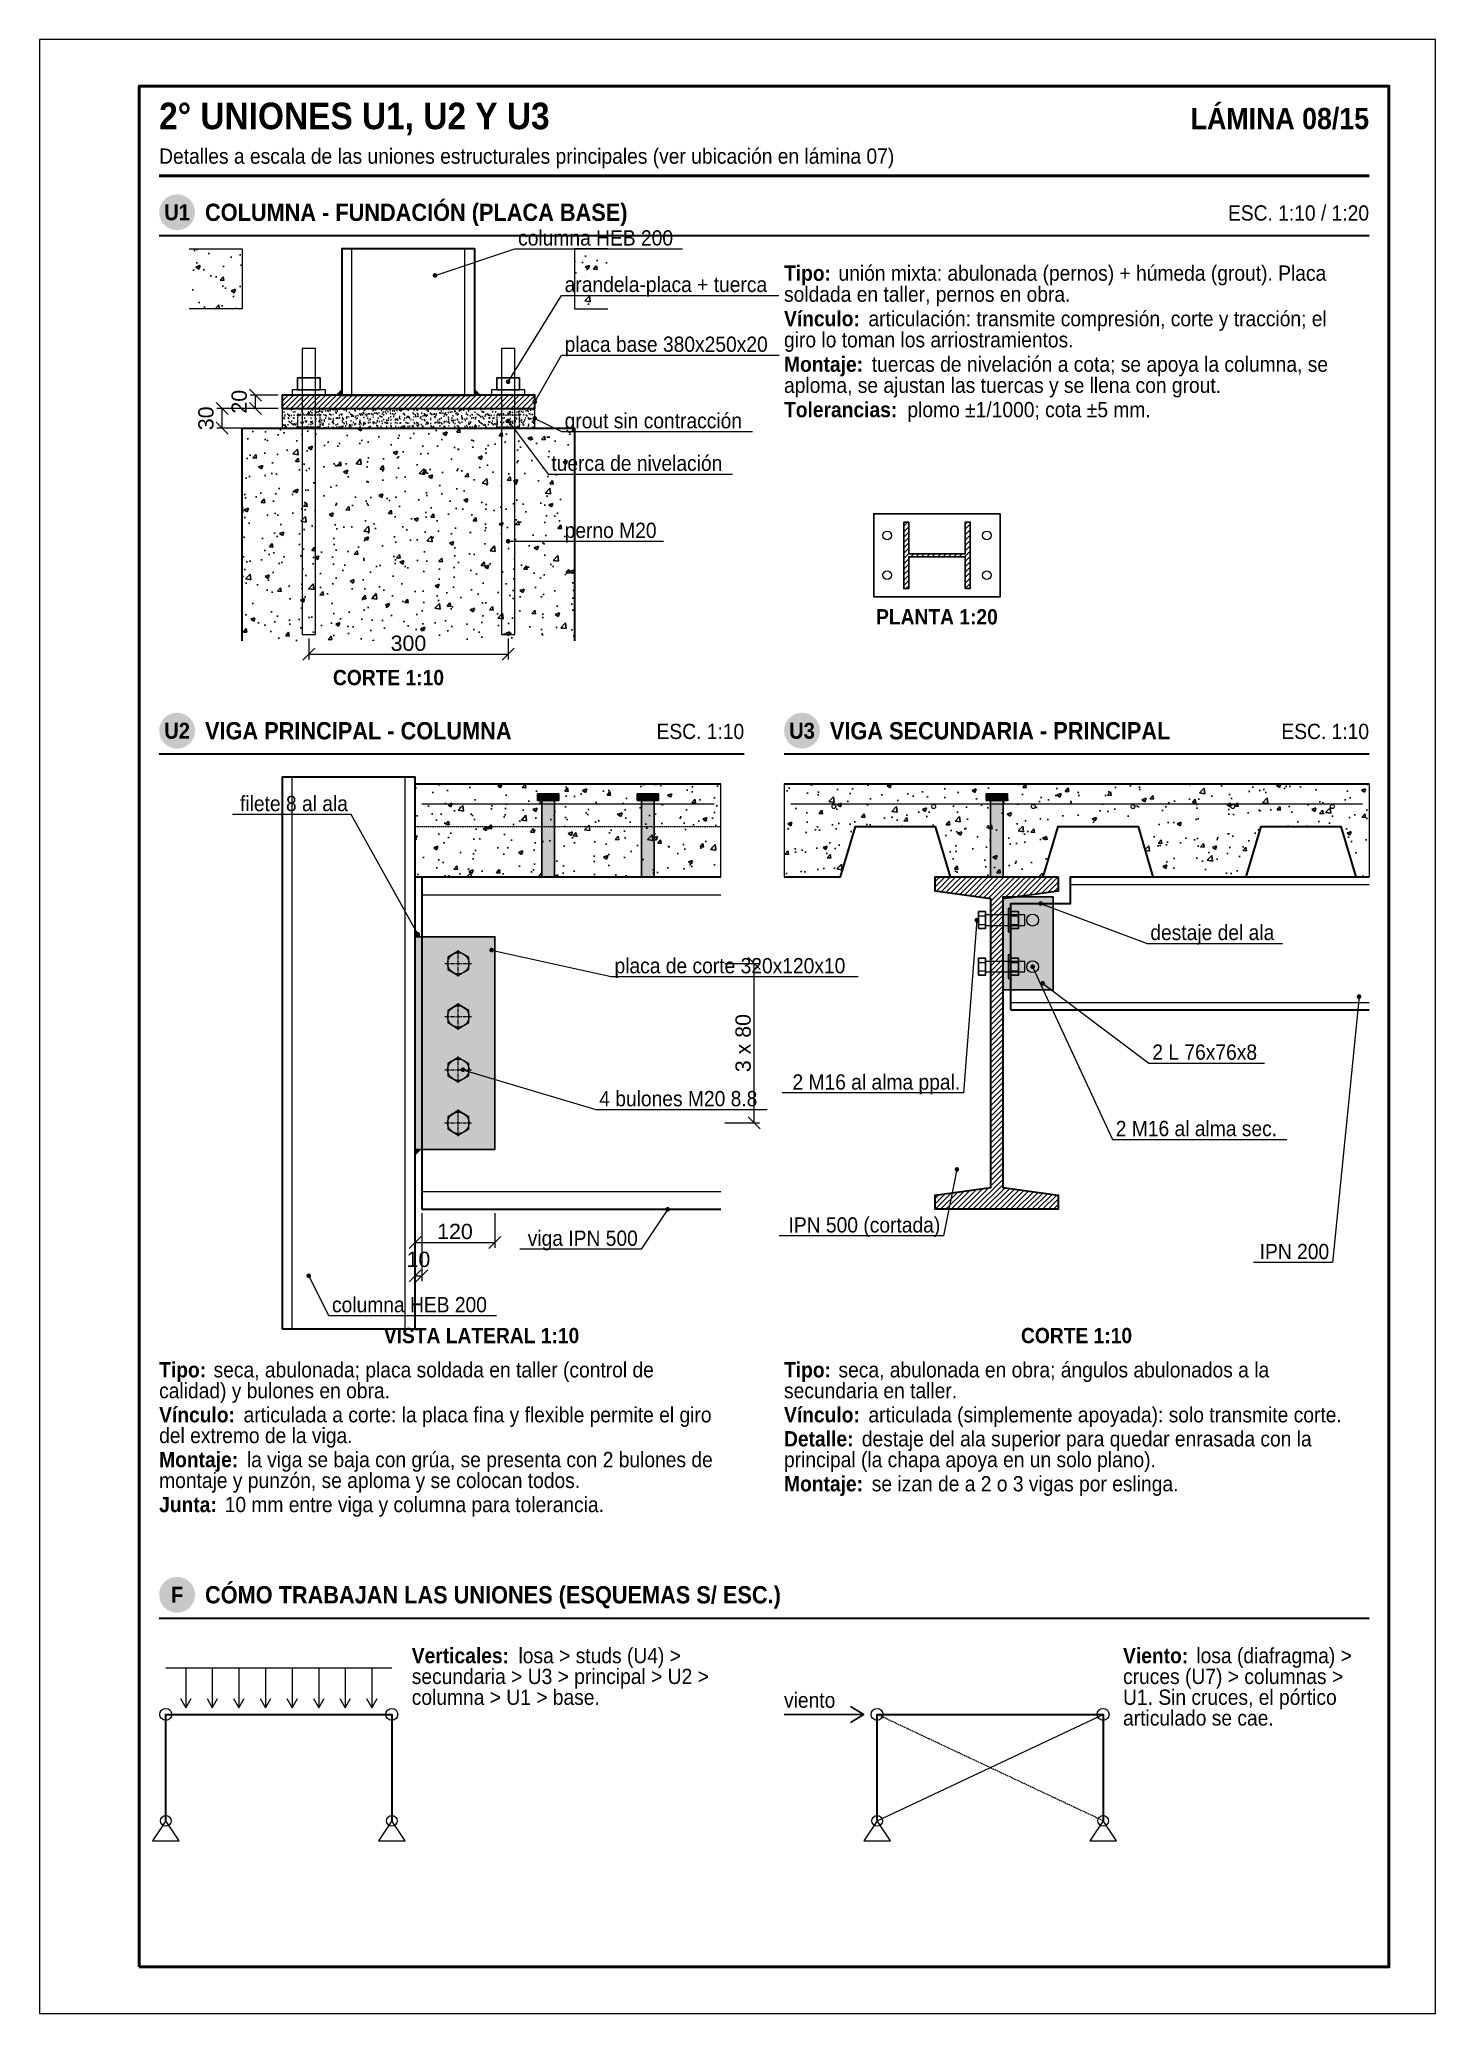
# Model space of a CAD drawing. Header units: millimetres. Extents: x 0 to 210, y 0 to 297.
import ezdxf
from ezdxf.enums import TextEntityAlignment as Align

# ---------------------------------------------------------------- set-up
doc = ezdxf.new("R2010")
doc.units = ezdxf.units.MM
doc.header["$LTSCALE"] = 0.35
doc.linetypes.add('CENTER2', pattern=[2.541, 1.587, -0.318, 0.318, -0.318])
doc.linetypes.add('DASHED2', pattern=[0.762, 0.635, -0.127])
for name, color, linetype in [('0-MARCO', 7, 'Continuous'), ('1-EJES', 1, 'CENTER2'), ('1-OCULTO', 8, 'DASHED2'), ('1-SECCION', 7, 'Continuous'), ('1-VISTA', 7, 'Continuous'), ('2-RAYADO', 8, 'Continuous'), ('3-COTAS', 7, 'Continuous'), ('3-REFS', 7, 'Continuous'), ('3-TEXTOS', 7, 'Continuous'), ('3-TITULOS', 7, 'Continuous')]:
    doc.layers.add(name, color=color, linetype=linetype)
doc.styles.add('ARIAL', font='arial.ttf')
doc.styles.add('ARIAL-NEGRITA', font='arialbd.ttf')
doc.dimstyles.new('A4', dxfattribs={"dimtxt": 2.3, "dimasz": 1.1, "dimexe": 0.8, "dimexo": 0.6, "dimgap": 0.5, "dimtad": 1, "dimdec": 0, "dimtxsty": 'ARIAL', "dimtsz": 0.9, "dimcen": 2.5, "dimclrd": 7, "dimclre": 7, "dimclrt": 7, "dimazin": 3, "dimtfac": 1, "dimtmove": 0, "dimatfit": 3, "dimlwd": 13, "dimlwe": 13, "dimarcsym": 0})

msp = doc.modelspace()

# ---------------------------------------------------------------- hatches: boundary and pattern name
at = {"layer": '2-RAYADO'}
h = msp.add_hatch(dxfattribs=at)
h.set_pattern_fill('AR-CONC', color=8, scale=0.035)
h.paths.add_polyline_path([(22.5, 256.5), (30.5, 256.5), (30.5, 265.5), (22.5, 265.5)])
h = msp.add_hatch(dxfattribs=at)
h.set_pattern_fill('AR-CONC', color=8, scale=0.035)
h.paths.add_polyline_path([(80.5, 256.5), (85.5, 256.5), (85.5, 265.5), (80.5, 265.5)])
at = {"layer": '2-RAYADO', "true_color": 0x3c3c3c}
h = msp.add_hatch(color=250, dxfattribs=at)
h.dxf.hatch_style = 1
h.paths.add_polyline_path([(45.5, 243.5), (44.7, 243.5), (45.5, 244.3)])
h = msp.add_hatch(color=250, dxfattribs=at)
h.dxf.hatch_style = 1
h.paths.add_polyline_path([(65.5, 243.5), (66.3, 243.5), (65.5, 244.3)])
at = {"layer": '2-RAYADO'}
h = msp.add_hatch(dxfattribs=at)
h.set_pattern_fill('ANSI31', color=8, scale=0.18)
h.paths.add_polyline_path([(36.5, 241.5), (74.5, 241.5), (74.5, 243.5), (36.5, 243.5)])
h = msp.add_hatch(dxfattribs=at)
h.set_pattern_fill('AR-SAND', color=8, scale=0.02)
h.paths.add_polyline_path([(36.5, 238.5), (74.5, 238.5), (74.5, 241.5), (36.5, 241.5)])
h = msp.add_hatch(dxfattribs=at)
h.set_pattern_fill('AR-CONC', color=8, scale=0.035)
h.paths.add_polyline_path([(30.5, 206.5), (80.5, 206.5), (80.5, 238.5), (30.5, 238.5)])
h = msp.add_hatch(dxfattribs=at)
h.set_pattern_fill('ANSI31', color=8, scale=0.18)
h.paths.add_polyline_path([(130, 224.39), (130.75, 224.39), (130.75, 219.62), (139.25, 219.62), (139.25, 224.39), (140, 224.39), (140, 214.39), (139.25, 214.39), (139.25, 219.17), (130.75, 219.17), (130.75, 214.39), (130, 214.39)])
h = msp.add_hatch(dxfattribs=at)
h.set_pattern_fill('AR-CONC', color=8, scale=0.035)
h.paths.add_polyline_path([(56.5, 171), (102.5, 171), (102.5, 185), (56.5, 185)])
h = msp.add_hatch(dxfattribs=at)
h.set_pattern_fill('AR-CONC', color=8, scale=0.035)
h.paths.add_polyline_path([(112, 185), (112, 171), (120.5, 171), (122.75, 178.6), (134.75, 178.6), (137, 171), (151, 171), (153.25, 178.6), (165.25, 178.6), (167.5, 171), (181.5, 171), (183.75, 178.6), (195.75, 178.6), (198, 171), (200, 171), (200, 185)])
at = {"layer": '2-RAYADO', "true_color": 0xd7d7d7}
h = msp.add_hatch(color=254, dxfattribs=at)
h.dxf.hatch_style = 1
h.paths.add_polyline_path([(74.9, 182.5), (78.1, 182.5), (78.1, 183.5), (74.9, 183.5)])
h = msp.add_hatch(color=254, dxfattribs=at)
h.dxf.hatch_style = 1
h.paths.add_polyline_path([(75.55, 171), (77.45, 171), (77.45, 182.5), (75.55, 182.5)])
h = msp.add_hatch(color=254, dxfattribs=at)
h.dxf.hatch_style = 1
h.paths.add_polyline_path([(89.9, 182.5), (93.1, 182.5), (93.1, 183.5), (89.9, 183.5)])
h = msp.add_hatch(color=254, dxfattribs=at)
h.dxf.hatch_style = 1
h.paths.add_polyline_path([(90.55, 171), (92.45, 171), (92.45, 182.5), (90.55, 182.5)])
h = msp.add_hatch(color=254, dxfattribs=at)
h.dxf.hatch_style = 1
h.paths.add_polyline_path([(142.4, 182.5), (145.6, 182.5), (145.6, 183.5), (142.4, 183.5)])
h = msp.add_hatch(color=254, dxfattribs=at)
h.dxf.hatch_style = 1
h.paths.add_polyline_path([(143.05, 171), (144.95, 171), (144.95, 182.5), (143.05, 182.5)])
at = {"layer": '2-RAYADO'}
h = msp.add_hatch(dxfattribs=at)
h.set_pattern_fill('ANSI31', color=8, scale=0.18)
h.paths.add_polyline_path([(153.25, 171), (153.25, 168.88), (144.9, 167.72), (144.9, 124.28), (153.25, 123.12), (153.25, 121), (134.75, 121), (134.75, 123.12), (143.1, 124.28), (143.1, 167.72), (134.75, 168.88), (134.75, 171)])
at = {"layer": '2-RAYADO', "true_color": 0xd7d7d7}
h = msp.add_hatch(color=254, dxfattribs=at)
h.dxf.hatch_style = 1
h.paths.add_polyline_path([(144.9, 154), (152.5, 154), (152.5, 168), (144.9, 168)])
at = {"layer": '2-RAYADO', "true_color": 0x3c3c3c}
h = msp.add_hatch(color=250, dxfattribs=at)
h.dxf.hatch_style = 1
h.paths.add_polyline_path([(56.5, 162), (57.3, 162), (56.5, 162.8)])
at = {"layer": '2-RAYADO', "true_color": 0xd7d7d7}
h = msp.add_hatch(color=254, dxfattribs=at)
h.dxf.hatch_style = 1
h.paths.add_polyline_path([(56.5, 130), (68.5, 130), (68.5, 162), (56.5, 162)])
at = {"layer": '2-RAYADO', "true_color": 0x3c3c3c}
h = msp.add_hatch(color=250, dxfattribs=at)
h.dxf.hatch_style = 1
h.paths.add_polyline_path([(56.5, 130), (57.3, 130), (56.5, 129.2)])
at = {"layer": '3-REFS'}
h = msp.add_hatch(color=7, dxfattribs=at)
h.dxf.hatch_style = 1
edge = h.paths.add_edge_path()
edge.add_arc((59.5, 261.5), 0.35, 0, 360)
h = msp.add_hatch(color=7, dxfattribs=at)
h.dxf.hatch_style = 1
edge = h.paths.add_edge_path()
edge.add_arc((70.5, 245.5), 0.35, 0, 360)
h = msp.add_hatch(color=7, dxfattribs=at)
h.dxf.hatch_style = 1
edge = h.paths.add_edge_path()
edge.add_arc((74.5, 242.5), 0.35, 0, 360)
h = msp.add_hatch(color=7, dxfattribs=at)
h.dxf.hatch_style = 1
edge = h.paths.add_edge_path()
edge.add_arc((70.5, 239.6), 0.35, 0, 360)
h = msp.add_hatch(color=7, dxfattribs=at)
h.dxf.hatch_style = 1
edge = h.paths.add_edge_path()
edge.add_arc((74.5, 240), 0.35, 0, 360)
h = msp.add_hatch(color=7, dxfattribs=at)
h.dxf.hatch_style = 1
edge = h.paths.add_edge_path()
edge.add_arc((70.5, 221.5), 0.35, 0, 360)
h = msp.add_hatch(color=7, dxfattribs=at)
h.dxf.hatch_style = 1
edge = h.paths.add_edge_path()
edge.add_arc((150.6, 167), 0.35, 0, 360)
h = msp.add_hatch(color=7, dxfattribs=at)
h.dxf.hatch_style = 1
edge = h.paths.add_edge_path()
edge.add_arc((141, 164.5), 0.35, 0, 360)
h = msp.add_hatch(color=7, dxfattribs=at)
h.dxf.hatch_style = 1
edge = h.paths.add_edge_path()
edge.add_arc((56.9, 162.4), 0.35, 0, 360)
h = msp.add_hatch(color=7, dxfattribs=at)
h.dxf.hatch_style = 1
edge = h.paths.add_edge_path()
edge.add_arc((68, 160), 0.35, 0, 360)
h = msp.add_hatch(color=7, dxfattribs=at)
h.dxf.hatch_style = 1
edge = h.paths.add_edge_path()
edge.add_arc((149.4, 157.5), 0.35, 0, 360)
h = msp.add_hatch(color=7, dxfattribs=at)
h.dxf.hatch_style = 1
edge = h.paths.add_edge_path()
edge.add_arc((150.9, 155), 0.35, 0, 360)
h = msp.add_hatch(color=7, dxfattribs=at)
h.dxf.hatch_style = 1
edge = h.paths.add_edge_path()
edge.add_arc((198.5, 153), 0.35, 0, 360)
h = msp.add_hatch(color=7, dxfattribs=at)
h.dxf.hatch_style = 1
edge = h.paths.add_edge_path()
edge.add_arc((63.7, 142), 0.35, 0, 360)
h = msp.add_hatch(color=7, dxfattribs=at)
h.dxf.hatch_style = 1
edge = h.paths.add_edge_path()
edge.add_arc((138, 127), 0.35, 0, 360)
h = msp.add_hatch(color=7, dxfattribs=at)
h.dxf.hatch_style = 1
edge = h.paths.add_edge_path()
edge.add_arc((94.5, 121), 0.35, 0, 360)
h = msp.add_hatch(color=7, dxfattribs=at)
h.dxf.hatch_style = 1
edge = h.paths.add_edge_path()
edge.add_arc((40.5, 111), 0.35, 0, 360)
at = {"layer": '3-TITULOS'}
h = msp.add_hatch(color=7, dxfattribs=at)
h.dxf.hatch_style = 1
edge = h.paths.add_edge_path()
edge.add_arc((20.7, 271), 2.7, 0, 360)
h = msp.add_hatch(color=7, dxfattribs=at)
h.dxf.hatch_style = 1
edge = h.paths.add_edge_path()
edge.add_arc((20.7, 193), 2.7, 0, 360)
h = msp.add_hatch(color=7, dxfattribs=at)
h.dxf.hatch_style = 1
edge = h.paths.add_edge_path()
edge.add_arc((114.7, 193), 2.7, 0, 360)
h = msp.add_hatch(color=7, dxfattribs=at)
h.dxf.hatch_style = 1
edge = h.paths.add_edge_path()
edge.add_arc((20.7, 63), 2.7, 0, 360)

# ---------------------------------------------------------------- linework, layer by layer
at = {"layer": '0-MARCO', "color": 9, "lineweight": 0}
msp.add_lwpolyline([(0, 0), (210, 0), (210, 297), (0, 297)], close=True, dxfattribs=at)
at = {"layer": '0-MARCO', "lineweight": 50}
msp.add_lwpolyline([(15, 7), (203, 7), (203, 290), (15, 290)], close=True, dxfattribs=at)
at = {"layer": '1-EJES', "lineweight": 9}
for points in [[(61, 158), (65, 158)], [(63, 156), (63, 160)], [(63, 148), (63, 152)], [(61, 150), (65, 150)], [(63, 140), (63, 144)], [(61, 142), (65, 142)], [(61, 134), (65, 134)], [(63, 132), (63, 136)]]:
    msp.add_lwpolyline(points, dxfattribs=at)
at = {"layer": '1-OCULTO', "lineweight": 13}
for points in [[(38.8, 238.7), (42.2, 238.7), (42.2, 240.5), (38.8, 240.5)], [(68.8, 238.7), (72.2, 238.7), (72.2, 240.5), (68.8, 240.5)]]:
    msp.add_lwpolyline(points, close=True, dxfattribs=at)
for points in [[(56.5, 178.6), (102.5, 178.6)], [(160, 29), (126, 45)]]:
    msp.add_lwpolyline(points, dxfattribs=at)
at = {"layer": '1-SECCION', "lineweight": 13}
for points in [[(45.5, 243.5), (44.7, 243.5), (45.5, 244.3)], [(65.5, 243.5), (66.3, 243.5), (65.5, 244.3)], [(56.5, 162), (57.3, 162), (56.5, 162.8)], [(56.5, 130), (57.3, 130), (56.5, 129.2)]]:
    msp.add_lwpolyline(points, close=True, dxfattribs=at)
at = {"layer": '1-SECCION', "lineweight": 35}
for points in [[(36.5, 241.5), (74.5, 241.5), (74.5, 243.5), (36.5, 243.5)], [(153.25, 171), (153.25, 168.88), (144.9, 167.72), (144.9, 124.28), (153.25, 123.12), (153.25, 121), (134.75, 121), (134.75, 123.12), (143.1, 124.28), (143.1, 167.72), (134.75, 168.88), (134.75, 171)]]:
    msp.add_lwpolyline(points, close=True, dxfattribs=at)
at = {"layer": '1-SECCION', "lineweight": 18}
msp.add_lwpolyline([(36.5, 238.5), (74.5, 238.5), (74.5, 241.5), (36.5, 241.5)], close=True, dxfattribs=at)
at = {"layer": '1-SECCION', "lineweight": 35}
for points in [[(30.5, 206.5), (30.5, 238.5), (80.5, 238.5), (80.5, 206.5)], [(56.5, 185), (102.5, 185)], [(112, 185), (200, 185)], [(112, 171), (120.5, 171), (122.75, 178.6), (134.75, 178.6), (137, 171), (151, 171), (153.25, 178.6), (165.25, 178.6), (167.5, 171), (181.5, 171), (183.75, 178.6), (195.75, 178.6), (198, 171), (200, 171)], [(56.5, 171), (102.5, 171)], [(57.5, 171), (102.5, 171)], [(57.5, 171), (57.5, 121)], [(146.1, 151), (146.1, 167), (155.1, 167), (155.1, 171), (200, 171)], [(146.1, 151), (200, 151)], [(57.5, 121), (102.5, 121)], [(19, 29), (19, 45), (53, 45), (53, 29)], [(126, 29), (126, 45), (160, 45), (160, 29)]]:
    msp.add_lwpolyline(points, dxfattribs=at)
at = {"layer": '1-SECCION', "lineweight": 25}
for points in [[(130, 224.39), (130.75, 224.39), (130.75, 219.62), (139.25, 219.62), (139.25, 224.39), (140, 224.39), (140, 214.39), (139.25, 214.39), (139.25, 219.17), (130.75, 219.17), (130.75, 214.39), (130, 214.39)], [(144.9, 154), (152.5, 154), (152.5, 168), (144.9, 168)], [(56.5, 130), (68.5, 130), (68.5, 162), (56.5, 162)]]:
    msp.add_lwpolyline(points, close=True, dxfattribs=at)
at = {"layer": '1-VISTA', "lineweight": 18}
for points in [[(22.5, 265.5), (30.5, 265.5), (30.5, 256.5), (22.5, 256.5)], [(47, 243.5), (47, 265.5)], [(64, 243.5), (64, 265.5)], [(85.5, 265.5), (80.5, 265.5), (80.5, 256.5), (85.5, 256.5)], [(38, 103), (38, 186)], [(55, 103), (55, 186)], [(57.5, 182), (101.5, 182)], [(113, 182), (199, 182)], [(142.3, 163.7), (148.22, 163.7), (148.22, 165.3), (142.3, 165.3)], [(142.3, 156.7), (148.22, 156.7), (148.22, 158.3), (142.3, 158.3)]]:
    msp.add_lwpolyline(points, dxfattribs=at)
at = {"layer": '1-VISTA', "lineweight": 35}
for points in [[(45.5, 243.5), (65.5, 243.5), (65.5, 265.5), (45.5, 265.5)], [(36.5, 103), (56.5, 103), (56.5, 186), (36.5, 186)]]:
    msp.add_lwpolyline(points, close=True, dxfattribs=at)
at = {"layer": '1-VISTA', "lineweight": 18}
for points in [[(39.5, 207.5), (41.5, 207.5), (41.5, 250.5), (39.5, 250.5)], [(69.5, 207.5), (71.5, 207.5), (71.5, 250.5), (69.5, 250.5)], [(38, 243.5), (43, 243.5), (43, 244.3), (38, 244.3)], [(68, 243.5), (73, 243.5), (73, 244.3), (68, 244.3)], [(145.7, 162.74), (146, 162.74), (146, 166.26), (145.7, 166.26)], [(64.59, 158.92), (63, 159.84), (61.41, 158.92), (61.41, 157.08), (63, 156.16), (64.59, 157.08)], [(145.7, 155.74), (146, 155.74), (146, 159.26), (145.7, 159.26)], [(64.59, 150.92), (63, 151.84), (61.41, 150.92), (61.41, 149.08), (63, 148.16), (64.59, 149.08)], [(64.59, 142.92), (63, 143.84), (61.41, 142.92), (61.41, 141.08), (63, 140.16), (64.59, 141.08)], [(64.59, 134.92), (63, 135.84), (61.41, 134.92), (61.41, 133.08), (63, 132.16), (64.59, 133.08)], [(19, 29), (17, 26), (21, 26)], [(53, 29), (51, 26), (55, 26)], [(126, 29), (124, 26), (128, 26)], [(160, 29), (158, 26), (162, 26)]]:
    msp.add_lwpolyline(points, close=True, dxfattribs=at)
at = {"layer": '1-VISTA', "lineweight": 25}
for points in [[(38.8, 244.3), (42.2, 244.3), (42.2, 246.1), (38.8, 246.1)], [(68.8, 244.3), (72.2, 244.3), (72.2, 246.1), (68.8, 246.1)], [(125.5, 213.14), (144.5, 213.14), (144.5, 225.64), (125.5, 225.64)], [(74.9, 182.5), (78.1, 182.5), (78.1, 183.5), (74.9, 183.5)], [(75.55, 171), (77.45, 171), (77.45, 182.5), (75.55, 182.5)], [(89.9, 182.5), (93.1, 182.5), (93.1, 183.5), (89.9, 183.5)], [(90.55, 171), (92.45, 171), (92.45, 182.5), (90.55, 182.5)], [(142.4, 182.5), (145.6, 182.5), (145.6, 183.5), (142.4, 183.5)], [(143.05, 171), (144.95, 171), (144.95, 182.5), (143.05, 182.5)], [(141.26, 163.22), (142.3, 163.22), (142.3, 165.78), (141.26, 165.78)], [(146, 163.22), (147.28, 163.22), (147.28, 165.78), (146, 165.78)], [(141.26, 156.22), (142.3, 156.22), (142.3, 158.78), (141.26, 158.78)], [(146, 156.22), (147.28, 156.22), (147.28, 158.78), (146, 158.78)]]:
    msp.add_lwpolyline(points, close=True, dxfattribs=at)
at = {"layer": '1-VISTA', "lineweight": 13}
for points in [[(56.5, 171), (56.5, 185)], [(102.5, 171), (102.5, 185)], [(112, 185), (112, 171)], [(200, 185), (200, 171)], [(155.1, 169.87), (200, 169.87)], [(57.5, 168.3), (102.5, 168.3)], [(141.26, 165.14), (142.3, 165.14)], [(141.26, 163.86), (142.3, 163.86)], [(146, 165.14), (147.28, 165.14)], [(146, 163.86), (147.28, 163.86)], [(141.26, 158.14), (142.3, 158.14)], [(146, 158.14), (147.28, 158.14)], [(141.26, 156.86), (142.3, 156.86)], [(146, 156.86), (147.28, 156.86)], [(146.1, 152.13), (200, 152.13)], [(57.5, 123.7), (102.5, 123.7)], [(126, 29), (160, 45)]]:
    msp.add_lwpolyline(points, dxfattribs=at)
for centre, radius in [((127.5, 222.39), 0.65), ((142.5, 222.39), 0.65), ((127.5, 216.39), 0.65), ((142.5, 216.39), 0.65), ((119.5, 181.6), 0.3), ((134.5, 181.6), 0.3), ((149.5, 181.6), 0.3), ((164.5, 181.6), 0.3), ((179.5, 181.6), 0.3), ((194.5, 181.6), 0.3)]:
    msp.add_circle(centre, radius, dxfattribs=at)
at = {"layer": '1-VISTA', "lineweight": 18}
for centre, radius in [((149.4, 164.5), 0.9), ((63, 158), 1.6), ((149.4, 157.5), 0.9), ((63, 150), 1.6), ((63, 142), 1.6), ((63, 134), 1.6), ((19, 45), 0.9), ((53, 45), 0.9), ((126, 45), 0.9), ((160, 45), 0.9), ((19, 29), 0.8), ((53, 29), 0.8), ((126, 29), 0.8), ((160, 29), 0.8)]:
    msp.add_circle(centre, radius, dxfattribs=at)
at = {"layer": '3-REFS', "lineweight": 13}
for points in [[(59.5, 261.5), (71.5, 265.5)], [(71.5, 265.5), (96.75, 265.5)], [(70.5, 245.5), (78.5, 258.5)], [(78.5, 258.5), (111.2, 258.5)], [(74.5, 242.5), (78.5, 249.5)], [(78.5, 249.5), (111.28, 249.5)], [(70.5, 239.6), (76.5, 231.6)], [(74.5, 240), (78.5, 238)], [(78.5, 238), (107.26, 238)], [(76.5, 231.6), (104.26, 231.6)], [(70.5, 221.5), (78.5, 221.5)], [(78.5, 221.5), (93.88, 221.5)], [(46.9, 180.4), (29.01, 180.4)], [(56.9, 162.4), (46.9, 180.4)], [(150.6, 167), (166.6, 161)], [(141, 164.5), (139, 138.5)], [(166.6, 161), (187, 161)], [(68, 160), (86, 156)], [(149.4, 157.5), (161.4, 131.5)], [(86, 156), (123.13, 156)], [(150.9, 155), (166.9, 143)], [(198.5, 153), (194.5, 113)], [(166.9, 143), (184.29, 143)], [(63.7, 142), (83.7, 136)], [(139, 138.5), (111.74, 138.5)], [(83.7, 136), (109.46, 136)], [(161.4, 131.5), (187.65, 131.5)], [(138, 127), (136, 117)], [(94.5, 121), (90.5, 115)], [(136, 117), (111.25, 117)], [(90.5, 115), (72.27, 115)], [(194.5, 113), (182.63, 113)], [(40.5, 111), (43.5, 105)], [(43.5, 105), (68.75, 105)], [(19, 52), (53, 52)], [(22, 52), (22, 46)], [(26, 52), (26, 46)], [(30, 52), (30, 46)], [(34, 52), (34, 46)], [(38, 52), (38, 46)], [(42, 52), (42, 46)], [(46, 52), (46, 46)], [(50, 52), (50, 46)], [(21.2, 47.4), (22, 46), (22.8, 47.4)], [(25.2, 47.4), (26, 46), (26.8, 47.4)], [(29.2, 47.4), (30, 46), (30.8, 47.4)], [(33.2, 47.4), (34, 46), (34.8, 47.4)], [(37.2, 47.4), (38, 46), (38.8, 47.4)], [(41.2, 47.4), (42, 46), (42.8, 47.4)], [(45.2, 47.4), (46, 46), (46.8, 47.4)], [(49.2, 47.4), (50, 46), (50.8, 47.4)]]:
    msp.add_lwpolyline(points, dxfattribs=at)
at = {"layer": '3-REFS', "lineweight": 25}
for points in [[(112, 45), (124, 45)], [(122, 46.2), (124, 45), (122, 43.8)]]:
    msp.add_lwpolyline(points, dxfattribs=at)
at = {"layer": '3-TITULOS', "lineweight": 50}
msp.add_lwpolyline([(18, 276.5), (200, 276.5)], dxfattribs=at)
at = {"layer": '3-TITULOS', "lineweight": 35}
for points in [[(18, 267.5), (200, 267.5)], [(18, 189.5), (106, 189.5)], [(112, 189.5), (200, 189.5)], [(18, 59.5), (200, 59.5)]]:
    msp.add_lwpolyline(points, dxfattribs=at)

# ---------------------------------------------------------------- texts
at = {"layer": '3-TEXTOS', "width": 0.9}
for s, style, p in [('columna HEB 200', 'ARIAL', (72, 266)), ('arandela-placa + tuerca', 'ARIAL', (79, 259)), ('Tipo:', 'ARIAL-NEGRITA', (112, 260.7)), ('unión mixta: abulonada (pernos) + húmeda (grout). Placa', 'ARIAL', (120.19, 260.7)), ('soldada en taller, pernos en obra.', 'ARIAL', (112, 257.53)), ('Vínculo:', 'ARIAL-NEGRITA', (112, 253.85)), ('articulación: transmite compresión, corte y tracción; el', 'ARIAL', (124.7, 253.85)), ('giro lo toman los arriostramientos.', 'ARIAL', (112, 250.68)), ('placa base 380x250x20', 'ARIAL', (79, 250)), ('Montaje:', 'ARIAL-NEGRITA', (112, 247)), ('tuercas de nivelación a cota; se apoya la columna, se', 'ARIAL', (125.2, 247)), ('aploma, se ajustan las tuercas y se llena con grout.', 'ARIAL', (112, 243.83)), ('grout sin contracción', 'ARIAL', (79, 238.5)), ('Tolerancias:', 'ARIAL-NEGRITA', (112, 240.16)), ('plomo ±1/1000; cota ±5 mm.', 'ARIAL', (130.56, 240.16)), ('tuerca de nivelación', 'ARIAL', (77, 232.1)), ('perno M20', 'ARIAL', (79, 222)), ('destaje del ala', 'ARIAL', (167.1, 161.5)), ('placa de corte 320x120x10', 'ARIAL', (86.5, 156.5)), ('2 L 76x76x8', 'ARIAL', (167.4, 143.5)), ('4 bulones M20 8.8', 'ARIAL', (84.2, 136.5)), ('2 M16 al alma sec.', 'ARIAL', (161.9, 132)), ('columna HEB 200', 'ARIAL', (44, 105.5)), ('Tipo:', 'ARIAL-NEGRITA', (18, 95.7)), ('seca, abulonada; placa soldada en taller (control de', 'ARIAL', (26.19, 95.7)), ('Tipo:', 'ARIAL-NEGRITA', (112, 95.7)), ('seca, abulonada en obra; ángulos abulonados a la', 'ARIAL', (120.19, 95.7)), ('calidad) y bulones en obra.', 'ARIAL', (18, 92.57)), ('secundaria en taller.', 'ARIAL', (112, 92.57)), ('Vínculo:', 'ARIAL-NEGRITA', (18, 88.94)), ('articulada a corte: la placa fina y flexible permite el giro', 'ARIAL', (30.7, 88.94)), ('Vínculo:', 'ARIAL-NEGRITA', (112, 88.94)), ('articulada (simplemente apoyada): solo transmite corte.', 'ARIAL', (124.7, 88.94)), ('del extremo de la viga.', 'ARIAL', (18, 85.82)), ('Detalle:', 'ARIAL-NEGRITA', (112, 85.32)), ('destaje del ala superior para quedar enrasada con la', 'ARIAL', (123.7, 85.32)), ('Montaje:', 'ARIAL-NEGRITA', (18, 82.19)), ('la viga se baja con grúa, se presenta con 2 bulones de', 'ARIAL', (31.2, 82.19)), ('principal (la chapa apoya en un solo plano).', 'ARIAL', (112, 82.19)), ('montaje y punzón, se aploma y se colocan todos.', 'ARIAL', (18, 79.06)), ('Montaje:', 'ARIAL-NEGRITA', (112, 78.56)), ('se izan de a 2 o 3 vigas por eslinga.', 'ARIAL', (125.2, 78.56)), ('Junta:', 'ARIAL-NEGRITA', (18, 75.43)), ('10 mm entre viga y columna para tolerancia.', 'ARIAL', (27.86, 75.43)), ('Verticales:', 'ARIAL-NEGRITA', (56, 52.7)), ('losa > studs (U4) >', 'ARIAL', (72.06, 52.7)), ('Viento:', 'ARIAL-NEGRITA', (163, 52.7)), ('losa (diafragma) >', 'ARIAL', (174.03, 52.7)), ('secundaria > U3 > principal > U2 >', 'ARIAL', (56, 49.57)), ('cruces (U7) > columnas >', 'ARIAL', (163, 49.57)), ('columna > U1 > base.', 'ARIAL', (56, 46.44)), ('viento', 'ARIAL', (112, 46)), ('U1. Sin cruces, el pórtico', 'ARIAL', (163, 46.44)), ('articulado se cae.', 'ARIAL', (163, 43.32))]:
    msp.add_text(s, height=2.3, dxfattribs=dict(at, style=style)).set_placement(p)
at = {"layer": '3-TEXTOS', "style": 'ARIAL-NEGRITA', "width": 0.9}
for s, p in [('PLANTA 1:20', (135, 210.14)), ('CORTE 1:10', (52.5, 201)), ('VISTA LATERAL 1:10', (66.5, 102)), ('CORTE 1:10', (156, 102))]:
    msp.add_text(s, height=2.3, dxfattribs=at).set_placement(p, align=Align.MIDDLE_CENTER)
at = {"layer": '3-TEXTOS', "style": 'ARIAL', "width": 0.9}
for s, p in [('filete 8 al ala', (46.4, 180.9)), ('2 M16 al alma ppal.', (138.5, 139)), ('IPN 500 (cortada)', (135.5, 117.5)), ('viga IPN 500', (90, 115.5)), ('IPN 200', (194, 113.5))]:
    msp.add_text(s, height=2.3, dxfattribs=at).set_placement(p, align=Align.RIGHT)
at = {"layer": '3-TITULOS', "width": 0.9}
for s, height, style, p in [('2° UNIONES U1, U2 Y U3', 4, 'ARIAL-NEGRITA', (18, 283.5)), ('Detalles a escala de las uniones estructurales principales (ver ubicación en lámina 07)', 2.3, 'ARIAL', (18, 278.3))]:
    msp.add_text(s, height=height, dxfattribs=dict(at, style=style)).set_placement(p)
at = {"layer": '3-TITULOS', "style": 'ARIAL-NEGRITA', "width": 0.9}
msp.add_text('LÁMINA 08/15', height=3.2, dxfattribs=at).set_placement((200, 283.5), align=Align.RIGHT)
at = {"layer": '3-TITULOS', "color": 7, "true_color": 0xffffff, "style": 'ARIAL-NEGRITA', "width": 0.9}
for s, p in [('U1', (20.7, 271)), ('U2', (20.7, 193)), ('U3', (114.7, 193)), ('F', (20.7, 63))]:
    msp.add_text(s, height=2.4, dxfattribs=at).set_placement(p, align=Align.MIDDLE_CENTER)
at = {"layer": '3-TITULOS', "style": 'ARIAL-NEGRITA', "width": 0.9}
for s, p in [('COLUMNA - FUNDACIÓN (PLACA BASE)', (24.9, 271)), ('VIGA PRINCIPAL - COLUMNA', (24.9, 193)), ('VIGA SECUNDARIA - PRINCIPAL', (118.9, 193)), ('CÓMO TRABAJAN LAS UNIONES (ESQUEMAS S/ ESC.)', (24.9, 63))]:
    msp.add_text(s, height=2.6, dxfattribs=at).set_placement(p, align=Align.MIDDLE_LEFT)
at = {"layer": '3-TITULOS', "style": 'ARIAL', "width": 0.9}
for s, p in [('ESC. 1:10 / 1:20', (200, 270.9)), ('ESC. 1:10', (106, 192.9)), ('ESC. 1:10', (200, 192.9))]:
    msp.add_text(s, height=2.3, dxfattribs=at).set_placement(p, align=Align.MIDDLE_RIGHT)

# ---------------------------------------------------------------- dimensions: what is measured, and where the dimension line sits
at = {"layer": '3-COTAS'}
for base, p1, p2 in [((32.5, 241.5), (36.5, 241.5), (36.5, 243.5)), ((27.5, 238.5), (36.5, 238.5), (36.5, 241.5))]:
    msp.add_linear_dim(base=base, p1=p1, p2=p2, angle=90, dimstyle='A4', override={"dimlfac": 10}, dxfattribs=at).render()
for base, p1, p2 in [((40.5, 204.5), (40.5, 207.5), (70.5, 207.5)), ((56.5, 116), (56.5, 121), (68.5, 121))]:
    msp.add_linear_dim(base=base, p1=p1, p2=p2, dimstyle='A4', override={"dimlfac": 10}, dxfattribs=at).render()
msp.add_linear_dim(base=(107.5, 134), p1=(102.5, 134), p2=(102.5, 158), angle=90, text='3 x 80', dimstyle='A4', override={"dimlfac": 10}, dxfattribs=at).render()
msp.add_linear_dim(base=(56.5, 111), p1=(56.5, 121), p2=(57.5, 121), text='10', dimstyle='A4', override={"dimlfac": 10}, dxfattribs=at).render()

doc.saveas('drawing.dxf')
